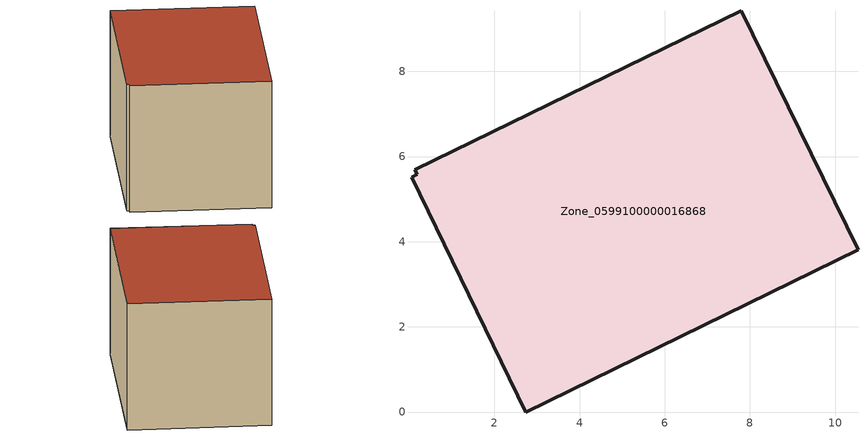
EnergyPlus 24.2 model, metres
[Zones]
Zone_0599100000016868
 floor ground (C_G): 0.05,5.51 0.19,5.58 0.13,5.69 7.8,9.42 10.54,3.81 2.74,0 z0
 wall outside (C_F): 10.54,3.81 7.8,9.42 0.13,5.69 0.19,5.58 0.05,5.51 2.74,0 10.54,3.81 z0:5.85
 roof outside (C_R): 0.19,5.58 0.05,5.51 2.74,0 10.54,3.81 7.8,9.42 0.13,5.69 z5.85
[BUILDING]
Pand.0599100000016868: North Axis=0; Terrain=City; Loads Convergence Tolerance Value=0.04; Temperature Convergence Tolerance Value=0.4; Solar Distribution=FullExterior; Maximum Number of Warmup Days=25; Minimum Number of Warmup Days=1
[Site:Location]
Rotterdam.The.Hague.AP_ZH_NLD Design_Conditions: Latitude=51.96; Longitude=4.45; Time Zone=1; Elevation=-4.5
[SITE:GROUNDTEMPERATURE:BUILDINGSURFACE]
18, 18, 18, 18, 18, 18, 18, 18, 18, 18, 18, 18
[MATERIAL] Thermal Absorptance=0.9; Solar Absorptance=0.7; Visible Absorptance=0.7
Name | Roughness | Thickness | Conductivity | Density | Specific Heat
G.TI.1946-1964 | MediumSmooth | 0.15 | 1 | 540 | 1210
F.TI.1946-1964 | Rough | 0.3 | 0.857143 | 1920 | 840
R.TI.1946-1964 | MediumRough | 0.2 | 0.277778 | 1500 | 1000
[CONSTRUCTION]
C_G: G.TI.1946-1964
C_F: F.TI.1946-1964
C_R: R.TI.1946-1964
[ZONE]
Zone_0599100000016868: Type=1; Multiplier=1; Ceiling Height=Autocalculate; Volume=Autocalculate; Floor Area=autocalculate; Part of Total Floor Area=Yes
[ZONEINFILTRATION:DESIGNFLOWRATE]
Infil_Zone_0599100000016868: Zone or ZoneList or Space or SpaceList=Zone_0599100000016868; Schedule=AlwaysOn; Design Flow Rate Calculation Method=Flow/Area; Flow Rate per Floor Area=0.003; Constant Term Coefficient=1; Temperature Term Coefficient=0; Velocity Term Coefficient=0; Velocity Squared Term Coefficient=0
[HVACTEMPLATE:ZONE:IDEALLOADSAIRSYSTEM]
Zone_0599100000016868: Maximum Heating Supply Air Temperature=50; Minimum Cooling Supply Air Temperature=13; Maximum Heating Supply Air Humidity Ratio=0.0156; Minimum Cooling Supply Air Humidity Ratio=0.0077; Heating Limit=NoLimit; Cooling Limit=NoLimit; Dehumidification Control Type=ConstantSensibleHeatRatio; Cooling Sensible Heat Ratio=0.7; Dehumidification Setpoint=60; Humidification Control Type=None; Humidification Setpoint=30; Outdoor Air Method=None; Outdoor Air Flow Rate per Person=0.00944; Outdoor Air Flow Rate per Zone Floor Area=0; Outdoor Air Flow Rate per Zone=0; Demand Controlled Ventilation Type=None; Outdoor Air Economizer Type=NoEconomizer; Heat Recovery Type=None; Sensible Heat Recovery Effectiveness=0.7; Latent Heat Recovery Effectiveness=0.65
[ZONECONTROL:THERMOSTAT]
ThermostatControl_Zone_0599100000016868: Zone or ZoneList=Zone_0599100000016868; Control Type Schedule=DualSetpointControlType; Control 1=Thermostat_Zone_0599100000016868; Temperature Difference Between Cutout And Setpoint=0
[THERMOSTATSETPOINT:DUALSETPOINT]
Thermostat_Zone_0599100000016868: Heating Setpoint Temperature Schedule=HeatingSetpoint_Zone_0599100000016868; Cooling Setpoint Temperature Schedule=CoolingSetpoint_Zone_0599100000016868
[SCHEDULE:COMPACT]
HeatingSetpoint_Zone_0599100000016868: Through: 12/31, For: AllDays, Until: 24:00, 21
CoolingSetpoint_Zone_0599100000016868: Through: 12/31, For: AllDays, Until: 24:00, 24
DualSetpointControlType: Through: 12/31, For: AllDays, Until: 24:00, 4
AlwaysOn: Through: 12/31, For: AllDays, Until: 24:00, 1
